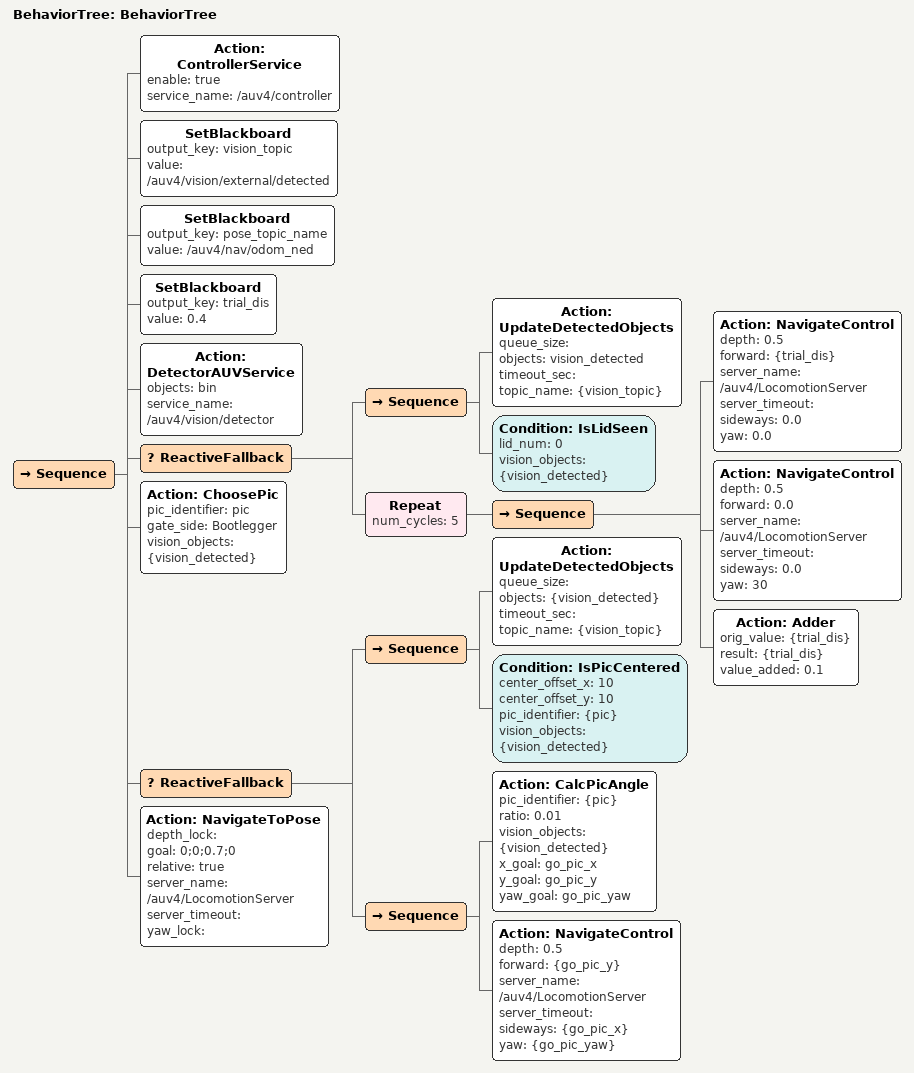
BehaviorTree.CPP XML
<?xml version="1.0"?>
<root main_tree_to_execute="BehaviorTree">
    <BehaviorTree ID="BehaviorTree">
        <Sequence>
            <Action ID="ControllerService" enable="true" service_name="/auv4/controller"/>
            <SetBlackboard output_key="vision_topic" value="/auv4/vision/external/detected"/>
            <SetBlackboard output_key="pose_topic_name" value="/auv4/nav/odom_ned"/>
            <SetBlackboard output_key="trial_dis" value="0.4"/>
            <Action ID="DetectorAUVService" objects="bin" service_name="/auv4/vision/detector"/>
            <ReactiveFallback>
                <Sequence>
                    <Action ID="UpdateDetectedObjects" queue_size="" objects="vision_detected" timeout_sec="" topic_name="{vision_topic}"/>
                    <Condition ID="IsLidSeen" lid_num="0" vision_objects="{vision_detected}"/>
                </Sequence>
                <Repeat num_cycles="5">
                    <Sequence>
                        <Action ID="NavigateControl" depth="0.5" forward="{trial_dis}" server_name="/auv4/LocomotionServer" server_timeout="" sideways="0.0" yaw="0.0"/>
                        <Action ID="NavigateControl" depth="0.5" forward="0.0" server_name="/auv4/LocomotionServer" server_timeout="" sideways="0.0" yaw="30"/>
                        <Action ID="Adder" orig_value="{trial_dis}" result="{trial_dis}" value_added="0.1"/>
                    </Sequence>
                </Repeat>
            </ReactiveFallback>
            <Action ID="ChoosePic" pic_identifier="pic" gate_side="Bootlegger" vision_objects="{vision_detected}"/>
            <ReactiveFallback>
                <Sequence>
                    <Action ID="UpdateDetectedObjects" queue_size="" objects="{vision_detected}" timeout_sec="" topic_name="{vision_topic}"/>
                    <Condition ID="IsPicCentered" center_offset_x="10" center_offset_y="10" pic_identifier="{pic}" vision_objects="{vision_detected}"/>
                </Sequence>
                <Sequence>
                    <Action ID="CalcPicAngle" pic_identifier="{pic}" ratio="0.01" vision_objects="{vision_detected}" x_goal="go_pic_x" y_goal="go_pic_y" yaw_goal="go_pic_yaw"/>
                    <Action ID="NavigateControl" depth="0.5" forward="{go_pic_y}" server_name="/auv4/LocomotionServer" server_timeout="" sideways="{go_pic_x}" yaw="{go_pic_yaw}"/>
                </Sequence>
            </ReactiveFallback>
            <Action ID="NavigateToPose" depth_lock="" goal="0;0;0.7;0" relative="true" server_name="/auv4/LocomotionServer" server_timeout="" yaw_lock=""/>
        </Sequence>
    </BehaviorTree>
</root>
